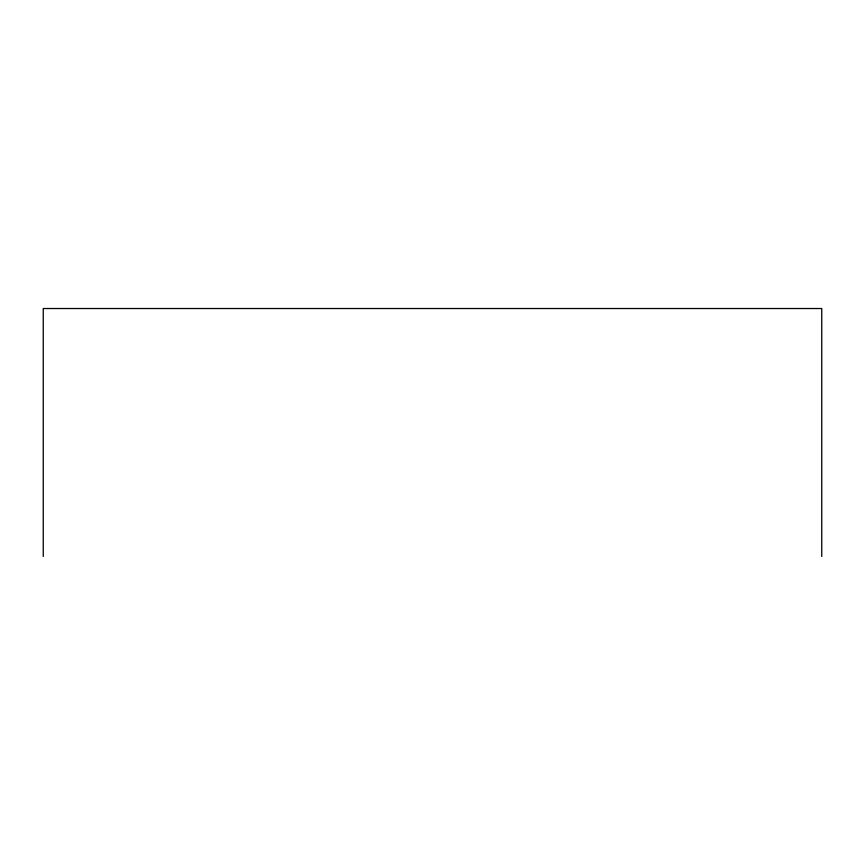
<?xml version="1.0" encoding="UTF-8"?>
<svg xmlns="http://www.w3.org/2000/svg" width="865" height="865" viewBox="0 0 865 865"><rect width="100%" height="100%" fill="white"/><g stroke="black" fill="none" stroke-linecap="round" stroke-linejoin="round"><path stroke-width="1.3" d="M821.75 556.476L821.75 308.524L43.25 308.524L43.25 556.476"/></g></svg>
